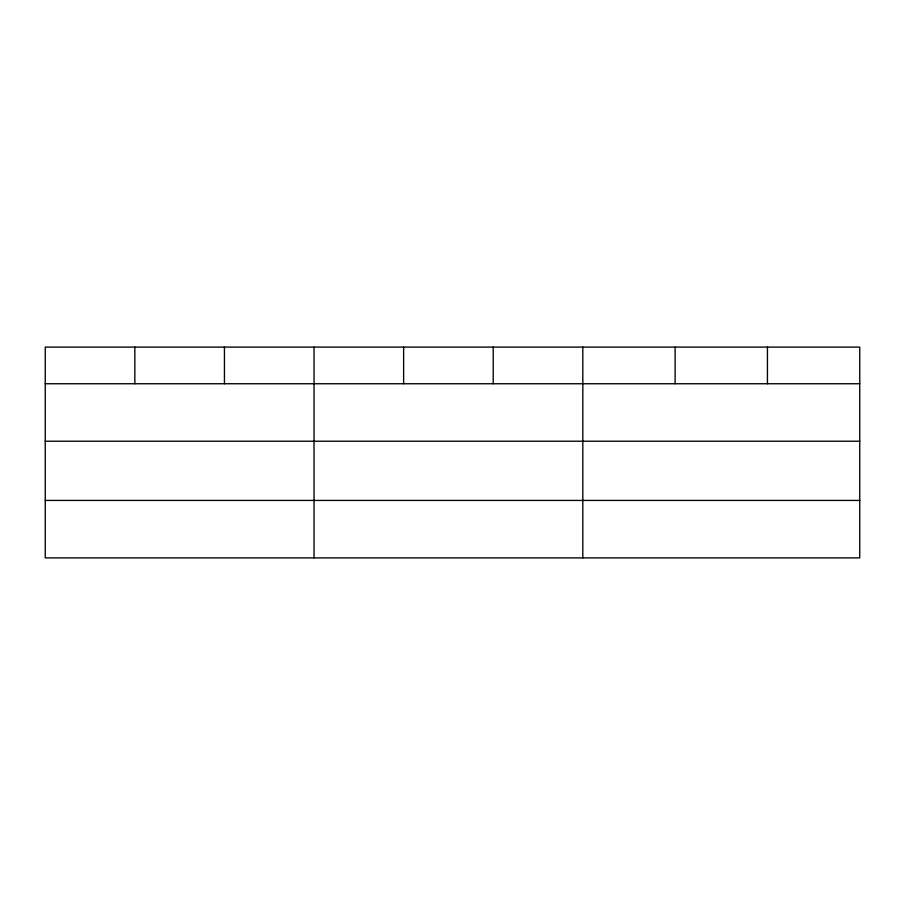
<?xml version="1.0" encoding="UTF-8"?>
<svg xmlns="http://www.w3.org/2000/svg" width="905" height="905" viewBox="0 0 905 905"><rect width="100%" height="100%" fill="white"/><g stroke="black" fill="none" stroke-linecap="round" stroke-linejoin="round"><path stroke-width="1.36" d="M859.75 441.221L859.75 347.101L45.25 347.101L45.25 557.899L859.75 557.899L859.75 441.221L45.25 441.221M45.25 383.743L859.75 383.743M45.25 500.431L859.75 500.431M767.44 347.101L767.44 383.743M675.13 347.101L675.13 383.743M582.82 347.101L582.82 557.899M493.225 347.101L493.225 383.743M403.63 347.101L403.63 383.743M314.035 347.101L314.035 557.899M224.44 347.101L224.44 383.743M134.845 347.101L134.845 383.743"/></g></svg>
